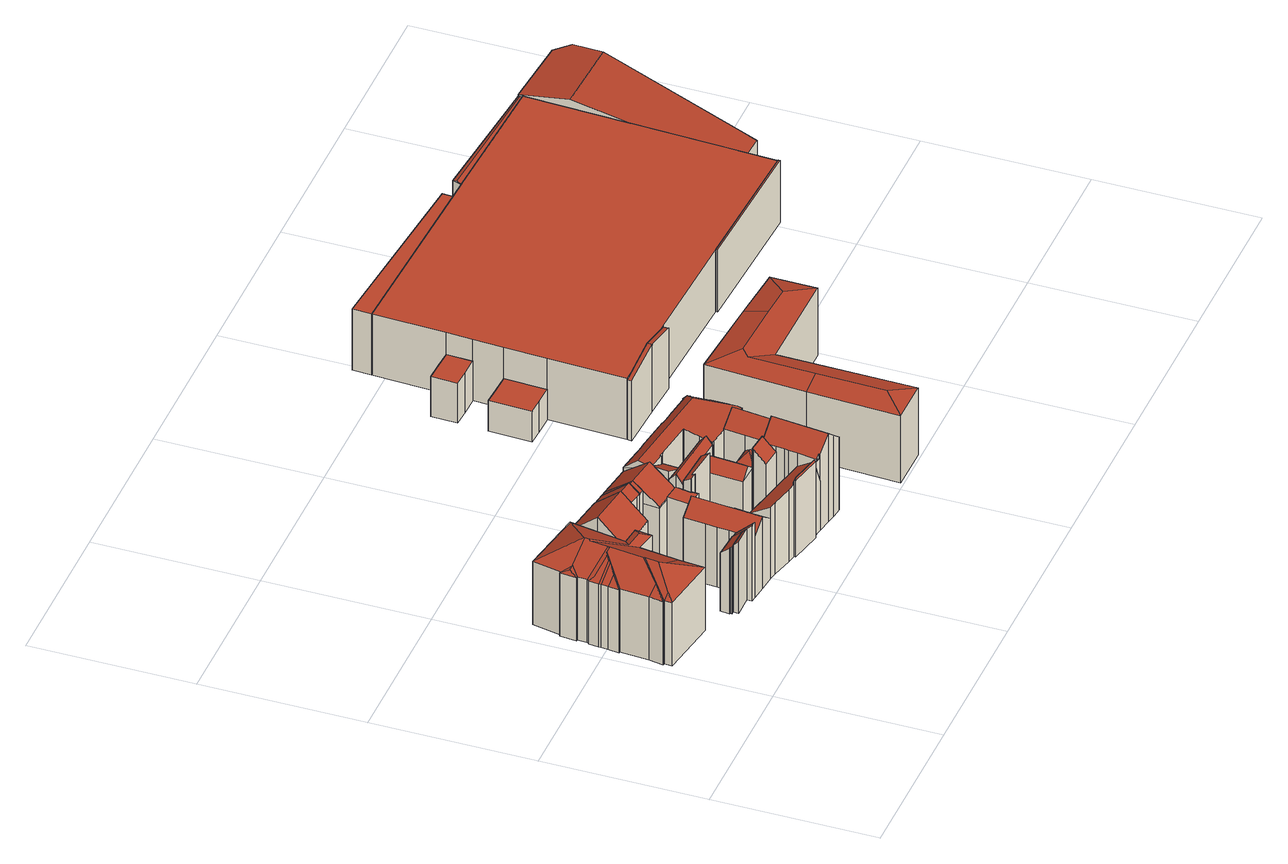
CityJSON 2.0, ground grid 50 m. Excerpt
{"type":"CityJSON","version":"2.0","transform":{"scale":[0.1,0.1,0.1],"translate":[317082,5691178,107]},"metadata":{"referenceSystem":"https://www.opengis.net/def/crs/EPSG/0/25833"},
"CityObjects":{
"building1":{"type":"Building","attributes":{"Dachtyp_tdc":"tdcFreeFormRoof","Gemeindeschluessel":14713000,"Dachneigung":28.35,"QualitaetDacherkennung":6,"Geometrietyp2DReferenz":"3000","function":"31001_9998","roofType":"5000","measuredHeight":27.35},"geometry":[{"type":"MultiSurface","lod":"2","boundaries":[[[0,1,2,3]],[[1,4,5,2]],[[4,6,7,5]],[[6,8,9,7]],[[8,10,11,9]],[[10,12,13,11]],[[12,14,15,13]],[[14,16,17,15]],[[16,18,19,17]],[[18,20,21,19]],[[20,22,23,21]],[[22,24,25,23]],[[24,26,27,25]],[[26,28,29,27]],[[30,26,24]],[[31,32,30,24,22]],[[31,22,20]],[[33,34,35,36,37,32,31,20,18]],[[38,39,40,41,33,18,16]],[[38,16,14]],[[39,38,14,12]],[[40,39,12,10]],[[42,43,41,40,10,8]],[[42,8,6]],[[44,45,43,42,6,4]],[[46,44,4,1]],[[46,1,0]],[[45,44,46,0,47]],[[34,33,41,43,45,47,48]],[[49,50,51,35,34,48,52]],[[49,52,53]],[[54,50,49,53,55]],[[56,54,55,57]],[[58,56,57,59]],[[58,59,60]],[[51,50,54,56,58,60,61]],[[62,36,35,51,61,63]],[[62,63,64]],[[37,36,62,64,28]],[[30,32,37,28,26]],[[29,65,66,67,68,69,70,71,72,73,74,75,3,2,5,7,9,11,13,15,17,19,21,23,25,27]],[[28,64,65,29]],[[64,63,66,65]],[[63,61,67,66]],[[61,60,68,67]],[[60,59,69,68]],[[59,57,70,69]],[[57,55,71,70]],[[55,53,72,71]],[[53,52,73,72]],[[52,48,74,73]],[[48,47,75,74]],[[47,0,3,75]]],"semantics":{"surfaces":[{"type":"WallSurface"},{"type":"RoofSurface"},{"type":"GroundSurface"}],"values":[0,0,0,0,0,0,0,0,0,0,0,0,0,0,1,1,1,1,1,1,1,1,1,1,1,1,1,1,1,1,1,1,1,1,1,1,1,1,1,1,2,0,0,0,0,0,0,0,0,0,0,0,0]}}]},
"building2":{"type":"Building","attributes":{"Gemeindeschluessel":14713000,"Geometrietyp2DReferenz":"3000","function":"31001_9998","roofType":"9999"},"children":["building2-1","building2-2","building2-3"]},
"building2-1":{"type":"BuildingPart","attributes":{"Dachtyp_tdc":"tdcGableRoof","Dachneigung":39.91,"QualitaetDacherkennung":54,"Geometrietyp2DReferenz":"3000","roofType":"3100","measuredHeight":26.57},"parents":["building2"],"geometry":[{"type":"MultiSurface","lod":"2","boundaries":[[[76,77,78,11]],[[77,79,9,78]],[[79,80,81,9]],[[80,82,83,84,81]],[[85,76,11,13,86]],[[87,82,80,79,77]],[[77,76,85,88,89,90,87]],[[11,78,9,81,84,91,92,93,94,13]],[[95,83,82,87]],[[91,84,83,95]],[[88,96,97,89]],[[90,95,87]],[[96,94,93,97]],[[89,97,93,92,90]],[[92,91,95,90]],[[85,86,96,88]],[[86,13,94,96]]],"semantics":{"surfaces":[{"type":"WallSurface"},{"type":"RoofSurface"},{"type":"GroundSurface"},{"type":"ClosureSurface"}],"values":[0,0,0,0,0,1,1,2,0,3,0,0,3,3,3,0,3]}}]},
"building2-2":{"type":"BuildingPart","attributes":{"Dachtyp_tdc":"tdcPolyFlatRoof","Dachneigung":7.93,"QualitaetDacherkennung":60,"Geometrietyp2DReferenz":"3000","roofType":"2100","measuredHeight":7.86},"parents":["building2"],"geometry":[{"type":"MultiSurface","lod":"2","boundaries":[[[97,98,99,93]],[[98,100,101,99]],[[100,102,15,101]],[[102,86,13,15]],[[86,102,100,98,97,96]],[[94,93,99,101,15,13]],[[97,93,94,96]],[[96,94,13,86]]],"semantics":{"surfaces":[{"type":"WallSurface"},{"type":"RoofSurface"},{"type":"GroundSurface"},{"type":"ClosureSurface"}],"values":[0,0,0,0,1,2,3,3]}}]},
"building2-3":{"type":"BuildingPart","attributes":{"Dachtyp_tdc":"tdcGableRoof","Dachneigung":40.5,"QualitaetDacherkennung":72,"Geometrietyp2DReferenz":"3000","roofType":"3100","measuredHeight":26.51},"parents":["building2"],"geometry":[{"type":"MultiSurface","lod":"2","boundaries":[[[103,89,93]],[[83,104,105,84]],[[104,106,107,105]],[[106,108,109,107]],[[108,110,111,109]],[[110,112,113,111]],[[112,114,115,113]],[[114,103,93,115]],[[110,108,106,104,83,95,90,116]],[[116,103,114,112,110]],[[93,92,91,84,105,107,109,111,113,115]],[[90,89,103,116]],[[92,93,97,89,90]],[[83,84,91,95]],[[95,91,92,90]]],"semantics":{"surfaces":[{"type":"WallSurface"},{"type":"RoofSurface"},{"type":"GroundSurface"},{"type":"ClosureSurface"}],"values":[0,0,0,0,0,0,0,0,1,1,2,0,3,3,3]}}]},
"building3":{"type":"Building","attributes":{"Gemeindeschluessel":14713000,"Geometrietyp2DReferenz":"3000","function":"31001_9998","roofType":"9999"},"children":["building3-1","building3-2","building3-3"]},
"building3-1":{"type":"BuildingPart","attributes":{"Dachtyp_tdc":"tdcPolyFlatRoof","Dachneigung":0,"QualitaetDacherkennung":45,"Geometrietyp2DReferenz":"3000","roofType":"1000","measuredHeight":20.59},"parents":["building3"],"geometry":[{"type":"MultiSurface","lod":"2","boundaries":[[[117,118,119,120,121,122]],[[123,124,125,126]],[[124,127,128,125]],[[127,129,130,128]],[[129,131,132,130]],[[131,133,134,132]],[[133,135,136,134]],[[135,117,122,136]],[[135,133,131,129,127,124,123,118,117]],[[122,121,126,125,128,130,132,134,136]],[[126,137,138,119,118,123]],[[126,121,120,137]],[[137,120,119,138]]],"semantics":{"surfaces":[{"type":"WallSurface"},{"type":"RoofSurface"},{"type":"GroundSurface"},{"type":"ClosureSurface"}],"values":[0,0,0,0,0,0,0,0,1,2,0,3,3]}}]},
"building3-2":{"type":"BuildingPart","attributes":{"Dachtyp_tdc":"tdcGableRoof","Dachneigung":38.03,"QualitaetDacherkennung":72,"Geometrietyp2DReferenz":"3000","roofType":"3100","measuredHeight":26.28},"parents":["building3"],"geometry":[{"type":"MultiSurface","lod":"2","boundaries":[[[139,140,141,142,143]],[[140,144,113,141]],[[144,145,146,113]],[[145,147,109,146]],[[147,148,149,109]],[[145,144,140,139,150,151]],[[151,148,147,145]],[[152,142,141,113,146,109,149]],[[150,153,151]],[[143,142,152,154]],[[139,143,154,153,150]],[[153,148,151]],[[149,148,154,152]],[[154,148,153]]],"semantics":{"surfaces":[{"type":"WallSurface"},{"type":"RoofSurface"},{"type":"GroundSurface"},{"type":"ClosureSurface"}],"values":[0,0,0,0,0,1,1,2,0,3,3,0,3,3]}}]},
"building3-3":{"type":"BuildingPart","attributes":{"Dachtyp_tdc":"tdcGableRoof","Dachneigung":38.23,"QualitaetDacherkennung":66,"Geometrietyp2DReferenz":"3000","roofType":"3100","measuredHeight":26.22},"parents":["building3"],"geometry":[{"type":"MultiSurface","lod":"2","boundaries":[[[155,156,157,158]],[[156,159,160,157]],[[159,137,126,160]],[[120,161,162,121]],[[161,143,142,162]],[[148,155,158,149]],[[148,153,163,164]],[[119,138,165,166,163,153,150,167,168]],[[120,119,168,161]],[[161,168,167,139,143]],[[156,166,165,159]],[[155,164,163,166,156]],[[159,165,138,137]],[[148,164,155]],[[158,157,160,126,121,162,142,152,149]],[[121,126,137,120]],[[152,142,143,154]],[[149,152,154,148]],[[139,167,150]],[[143,139,150,153,154]],[[154,153,148]],[[119,120,137,138]]],"semantics":{"surfaces":[{"type":"WallSurface"},{"type":"RoofSurface"},{"type":"GroundSurface"},{"type":"ClosureSurface"}],"values":[0,0,0,0,0,0,1,1,0,0,0,0,0,0,2,3,3,3,0,3,3,3]}}]},
"building4":{"type":"Building","attributes":{"Gemeindeschluessel":14713000,"Geometrietyp2DReferenz":"3000","function":"31001_9998","roofType":"9999"},"children":["building4-1","building4-2","building4-3","building4-4","building4-5","building4-6","building4-7","building4-8"]},
"building4-1":{"type":"BuildingPart","attributes":{"Dachtyp_tdc":"tdcPolyFlatRoof","Dachneigung":43.01,"QualitaetDacherkennung":45,"Geometrietyp2DReferenz":"3000","roofType":"2100","measuredHeight":27.22},"parents":["building4"],"geometry":[{"type":"MultiSurface","lod":"2","boundaries":[[[169,170,171,172]],[[170,173,174,171]],[[173,175,176,174]],[[175,177,178,179,176]],[[175,173,170,169,180,177]],[[179,172,171,174,176]],[[180,178,177]],[[169,172,179,178,180]]],"semantics":{"surfaces":[{"type":"WallSurface"},{"type":"RoofSurface"},{"type":"GroundSurface"},{"type":"ClosureSurface"}],"values":[0,0,0,0,1,2,0,3]}}]},
"building4-2":{"type":"BuildingPart","attributes":{"Dachtyp_tdc":"tdcPolyFlatRoof","Dachneigung":46.91,"QualitaetDacherkennung":57,"Geometrietyp2DReferenz":"3000","roofType":"2100","measuredHeight":24.68},"parents":["building4"],"geometry":[{"type":"MultiSurface","lod":"2","boundaries":[[[181,182,183,184]],[[182,185,186,183]],[[185,182,181,187]],[[188,184,183,186]],[[184,188,187,181]],[[188,186,185,187]]],"semantics":{"surfaces":[{"type":"WallSurface"},{"type":"RoofSurface"},{"type":"GroundSurface"},{"type":"ClosureSurface"}],"values":[0,0,1,2,3,3]}}]},
"building4-3":{"type":"BuildingPart","attributes":{"Dachtyp_tdc":"tdcPolyFlatRoof","Dachneigung":40.54,"QualitaetDacherkennung":40,"Geometrietyp2DReferenz":"3000","roofType":"2100","measuredHeight":23.11},"parents":["building4"],"geometry":[{"type":"MultiSurface","lod":"2","boundaries":[[[189,190,191,186,185]],[[190,192,193,191]],[[192,194,195,193]],[[194,196,197,195]],[[196,198,199,200,197]],[[196,194,192,190,189,201,202,198]],[[200,188,186,191,193,195,197]],[[185,187,201,189]],[[185,186,188,187]],[[202,199,198]],[[188,200,199,202,201,187]]],"semantics":{"surfaces":[{"type":"WallSurface"},{"type":"RoofSurface"},{"type":"GroundSurface"},{"type":"ClosureSurface"}],"values":[0,0,0,0,0,1,2,0,3,0,3]}}]},
"building4-4":{"type":"BuildingPart","attributes":{"Dachtyp_tdc":"tdcFreeFormRoof","Dachneigung":68.78,"QualitaetDacherkennung":13,"Geometrietyp2DReferenz":"3000","roofType":"5000","measuredHeight":27.01},"parents":["building4"],"geometry":[{"type":"MultiSurface","lod":"2","boundaries":[[[203,204,205,206]],[[204,207,208,205]],[[207,209,210,211,208]],[[212,203,206,213]],[[203,214,215,209,216,217]],[[209,207,216]],[[207,204,217,216]],[[204,203,217]],[[203,212,218,219,214]],[[206,205,208,211,220,221,222,213]],[[215,223,210,209]],[[223,220,211,210]],[[224,223,215,214]],[[221,220,223,224]],[[219,224,214]],[[218,222,221,224,219]],[[213,222,218,212]]],"semantics":{"surfaces":[{"type":"WallSurface"},{"type":"RoofSurface"},{"type":"GroundSurface"},{"type":"ClosureSurface"}],"values":[0,0,0,0,1,1,1,1,1,2,0,3,0,3,0,3,3]}}]},
"building4-5":{"type":"BuildingPart","attributes":{"Dachtyp_tdc":"tdcPolyFlatRoof","Dachneigung":44.07,"QualitaetDacherkennung":54,"Geometrietyp2DReferenz":"3000","roofType":"2100","measuredHeight":25.98},"parents":["building4"],"geometry":[{"type":"MultiSurface","lod":"2","boundaries":[[[225,226,227,228,229]],[[226,230,231,227]],[[230,232,181,184,231]],[[199,233,234,200]],[[199,202,232,230,226,225,235,233]],[[234,228,227,231,184,188,200]],[[229,235,225]],[[228,234,233,235,229]],[[202,201,187,181,232]],[[187,188,184,181]],[[199,200,188,187,201,202]]],"semantics":{"surfaces":[{"type":"WallSurface"},{"type":"RoofSurface"},{"type":"GroundSurface"},{"type":"ClosureSurface"}],"values":[0,0,0,0,1,2,0,3,0,3,3]}}]},
"building4-6":{"type":"BuildingPart","attributes":{"Dachtyp_tdc":"tdcPolyFlatRoof","Dachneigung":32.43,"QualitaetDacherkennung":47,"Geometrietyp2DReferenz":"3000","roofType":"2100","measuredHeight":24.75},"parents":["building4"],"geometry":[{"type":"MultiSurface","lod":"2","boundaries":[[[210,236,237,211]],[[236,238,239,237]],[[238,240,241,242,239]],[[243,244,245,246]],[[244,247,248,245]],[[247,249,250,248]],[[251,252,253,249,247,244,243,254,240,238,236,210,223,224,219,255]],[[222,221,220,211,237,239,242,246,245,248,250,256,257,213]],[[219,218,255]],[[223,220,221,224]],[[224,221,222,218,219]],[[211,220,223,210]],[[254,241,240]],[[243,246,242,241,254]],[[256,250,249,253]],[[257,256,253,252]],[[213,257,252,251,212]],[[255,218,212,251]],[[218,222,213,212]]],"semantics":{"surfaces":[{"type":"WallSurface"},{"type":"RoofSurface"},{"type":"GroundSurface"},{"type":"ClosureSurface"}],"values":[0,0,0,0,0,0,1,2,0,3,3,3,0,3,3,3,3,0,3]}}]},
"building4-7":{"type":"BuildingPart","attributes":{"Dachtyp_tdc":"tdcGableRoof","Dachneigung":39.09,"QualitaetDacherkennung":64,"Geometrietyp2DReferenz":"3000","roofType":"3100","measuredHeight":24.59},"parents":["building4"],"geometry":[{"type":"MultiSurface","lod":"2","boundaries":[[[258,259,243,246,260]],[[241,261,262,242]],[[261,229,228,262]],[[263,264,265,234,233]],[[264,266,267,265]],[[266,268,269,267]],[[268,270,271,269]],[[270,272,273,271]],[[272,274,275,273]],[[274,276,277,275]],[[276,278,279,277]],[[278,280,281,279]],[[280,258,260,281]],[[276,274,272,270,268,266,264,263,235,229,261]],[[261,241,254,282,259,258,280,278,276]],[[260,246,242,262,228,234,265,267,269,271,273,275,277,279,281]],[[243,259,282]],[[254,243,282]],[[242,246,243,254,241]],[[263,233,235]],[[233,234,228,229,235]]],"semantics":{"surfaces":[{"type":"WallSurface"},{"type":"RoofSurface"},{"type":"GroundSurface"},{"type":"ClosureSurface"}],"values":[0,0,0,0,0,0,0,0,0,0,0,0,0,1,1,2,0,0,3,0,3]}}]},
"building4-8":{"type":"BuildingPart","attributes":{"Dachtyp_tdc":"tdcGableRoof","Dachneigung":40.48,"QualitaetDacherkennung":66,"Geometrietyp2DReferenz":"3000","roofType":"3100","measuredHeight":30.18},"parents":["building4"],"geometry":[{"type":"MultiSurface","lod":"2","boundaries":[[[283,284,285,250,249]],[[284,286,287,285]],[[286,288,169,172,287]],[[178,289,290,179]],[[289,291,292,290]],[[291,293,294,292]],[[293,295,296,294]],[[295,297,298,296]],[[297,299,300,298]],[[299,301,302,300]],[[301,303,304,302]],[[303,305,251,213,304]],[[303,301,299,297,295,293,291]],[[291,289,178,180,288,286,284,283,306,307,305,303]],[[256,250,285,287,172,179,290,292,294,296,298,300,302,304,213,257]],[[283,249,253,306]],[[249,250,256,253]],[[180,169,288]],[[178,179,172,169,180]],[[307,252,251,305]],[[252,257,213,251]],[[306,253,252,307]],[[253,256,257,252]]],"semantics":{"surfaces":[{"type":"WallSurface"},{"type":"RoofSurface"},{"type":"GroundSurface"},{"type":"ClosureSurface"}],"values":[0,0,0,0,0,0,0,0,0,0,0,0,1,1,2,0,3,0,3,0,3,0,3]}}]},
"building5":{"type":"Building","attributes":{"Dachtyp_tdc":"tdcPolyFlatRoof","Gemeindeschluessel":14713000,"Dachneigung":33.44,"QualitaetDacherkennung":47,"Geometrietyp2DReferenz":"3000","function":"31001_9998","roofType":"2100","measuredHeight":25.01},"geometry":[{"type":"MultiSurface","lod":"2","boundaries":[[[308,309,310,311]],[[309,312,313,310]],[[312,314,315,313]],[[314,316,317,315]],[[316,318,319,317]],[[318,320,321,319]],[[320,322,323,321]],[[322,308,311,323]],[[322,320,318,316,314,312,309,308]],[[311,310,313,315,317,319,321,323]]],"semantics":{"surfaces":[{"type":"WallSurface"},{"type":"RoofSurface"},{"type":"GroundSurface"}],"values":[0,0,0,0,0,0,0,0,1,2]}}]},
"building6":{"type":"Building","attributes":{"Gemeindeschluessel":14713000,"Geometrietyp2DReferenz":"3000","function":"31001_9998","roofType":"9999"},"children":["building6-1","building6-2"]},
"building6-1":{"type":"BuildingPart","attributes":{"Dachtyp_tdc":"tdcFreeFormRoof","Dachneigung":50.94,"QualitaetDacherkennung":8,"Geometrietyp2DReferenz":"3000","roofType":"5000","measuredHeight":24.73},"parents":["building6"],"geometry":[{"type":"MultiSurface","lod":"2","boundaries":[[[324,325,326,327]],[[325,328,329,326]],[[328,330,331,329]],[[330,332,333,331]],[[332,334,335,333]],[[334,336,337,335]],[[336,338,339,337]],[[340,324,327,341,342]],[[336,334,332,330,328,325]],[[325,324,340,343,338,336]],[[327,326,329,331,333,335,337,339,341]],[[342,343,340]],[[341,339,338,343,342]]],"semantics":{"surfaces":[{"type":"WallSurface"},{"type":"RoofSurface"},{"type":"GroundSurface"},{"type":"ClosureSurface"}],"values":[0,0,0,0,0,0,0,0,1,1,2,0,3]}}]},
"building6-2":{"type":"BuildingPart","attributes":{"Dachtyp_tdc":"tdcPolyFlatRoof","Dachneigung":29.09,"QualitaetDacherkennung":59,"Geometrietyp2DReferenz":"3000","roofType":"2100","measuredHeight":24.92},"parents":["building6"],"geometry":[{"type":"MultiSurface","lod":"2","boundaries":[[[344,345,346,347]],[[345,348,349,346]],[[348,350,351,349]],[[350,352,353,351]],[[352,354,355,353]],[[354,342,341,355]],[[356,344,347,339,338]],[[356,343,342,354,352,350,348,345,344]],[[347,346,349,351,353,355,341,339]],[[338,343,356]],[[339,341,342,343,338]]],"semantics":{"surfaces":[{"type":"WallSurface"},{"type":"RoofSurface"},{"type":"GroundSurface"},{"type":"ClosureSurface"}],"values":[0,0,0,0,0,0,0,1,2,0,3]}}]},
"building7":{"type":"Building","attributes":{"Gemeindeschluessel":14713000,"Geometrietyp2DReferenz":"3000","function":"31001_9998","roofType":"9999"},"children":["building7-1","building7-2"]},
"building7-1":{"type":"BuildingPart","attributes":{"Dachtyp_tdc":"tdcFreeFormRoof","Dachneigung":49.79,"QualitaetDacherkennung":5,"Geometrietyp2DReferenz":"3000","roofType":"5000","measuredHeight":22.33},"parents":["building7"],"geometry":[{"type":"MultiSurface","lod":"2","boundaries":[[[357,358,359,360]],[[361,362,363,364]],[[362,357,360,363]],[[361,358,365,366]],[[365,357,367,366]],[[367,357,362]],[[366,367,362,361]],[[357,365,358]],[[360,359,364,363]],[[364,359,358,361]]],"semantics":{"surfaces":[{"type":"WallSurface"},{"type":"RoofSurface"},{"type":"GroundSurface"},{"type":"ClosureSurface"}],"values":[0,0,0,1,1,1,1,0,2,3]}}]},
"building7-2":{"type":"BuildingPart","attributes":{"Dachtyp_tdc":"tdcFreeFormRoof","Dachneigung":37.65,"QualitaetDacherkennung":11,"Geometrietyp2DReferenz":"3000","roofType":"5000","measuredHeight":22.12},"parents":["building7"],"geometry":[{"type":"MultiSurface","lod":"2","boundaries":[[[368,369,370,371]],[[369,372,373,370]],[[372,374,361,364,373]],[[375,376,377,359,358]],[[376,378,379,377]],[[378,368,371,379]],[[369,368,378,380,381]],[[380,382,375,374,372,381]],[[376,382,380,378]],[[375,382,376]],[[369,381,372]],[[371,370,373,364,359,377,379]],[[358,361,374,375]],[[358,359,364,361]]],"semantics":{"surfaces":[{"type":"WallSurface"},{"type":"RoofSurface"},{"type":"GroundSurface"},{"type":"ClosureSurface"}],"values":[0,0,0,0,0,0,1,1,0,0,0,2,0,3]}}]},
"building8":{"type":"Building","attributes":{"Dachtyp_tdc":"tdcFreeFormRoof","Gemeindeschluessel":14713000,"Dachneigung":10.18,"QualitaetDacherkennung":21,"Geometrietyp2DReferenz":"3000","function":"31001_9998","roofType":"5000","measuredHeight":25.21},"geometry":[{"type":"MultiSurface","lod":"2","boundaries":[[[383,384,385,386,387,388,389,390,391,392,393,394,395,396,397,398,399,400]],[[384,401,385]],[[402,388,387]],[[403,404,405]],[[406,407,408,409,410,411,412,413,414,415,416,417,418,419,420,421,422,423,424,425,426,427,428,429,430,431,432,433,434,435,436,437,438,439,440,441,442]],[[443,444,430,429]],[[444,445,431,430]],[[445,404,432,431]],[[404,403,433,432]],[[403,446,434,433]],[[446,447,435,434]],[[447,448,436,435]],[[448,449,437,436]],[[449,450,438,437]],[[450,451,439,438]],[[451,401,440,439]],[[401,384,441,440]],[[384,383,442,441]],[[400,399,407,406]],[[399,398,408,407]],[[398,397,409,408]],[[397,396,410,409]],[[396,395,411,410]],[[395,394,412,411]],[[394,393,413,412]],[[393,392,414,413]],[[392,391,415,414]],[[391,390,416,415]],[[390,389,417,416]],[[389,388,418,417]],[[388,402,419,418]],[[402,452,420,419]],[[452,453,421,420]],[[453,454,422,421]],[[454,455,423,422]],[[455,456,424,423]],[[456,457,425,424]],[[457,458,426,425]],[[458,459,427,426]],[[459,460,428,427]],[[460,443,429,428]],[[383,400,406,442]],[[447,446,403,405,386,385,401,451,450,449,448]],[[405,404,445,444,443,460,459,458,457,456,455,454,453,452,402,387,386]]],"semantics":{"surfaces":[{"type":"RoofSurface"},{"type":"WallSurface"},{"type":"GroundSurface"}],"values":[0,1,1,1,2,1,1,1,1,1,1,1,1,1,1,1,1,1,1,1,1,1,1,1,1,1,1,1,1,1,1,1,1,1,1,1,1,1,1,1,1,1,0,0]}}]},
"building9":{"type":"Building","attributes":{"Dachtyp_tdc":"tdcFreeFormRoof","Gemeindeschluessel":14713000,"Dachneigung":39.98,"QualitaetDacherkennung":70,"Geometrietyp2DReferenz":"3000","function":"31001_9998","roofType":"5000","measuredHeight":27.29},"geometry":[{"type":"MultiSurface","lod":"2","boundaries":[[[461,462,463,464]],[[462,465,466,463]],[[465,467,468,466]],[[467,469,470,468]],[[469,461,464,470]],[[471,472,467,465,462]],[[461,469,472,471]],[[469,467,472]],[[462,461,471]],[[464,463,466,468,470]]],"semantics":{"surfaces":[{"type":"WallSurface"},{"type":"RoofSurface"},{"type":"GroundSurface"}],"values":[0,0,0,0,0,1,1,0,0,2]}}]},
"building10":{"type":"Building","attributes":{"name":"Höfe am Brühl","Dachtyp_tdc":"tdcPolyFlatRoof","Gemeindeschluessel":14713000,"Dachneigung":0,"QualitaetDacherkennung":80,"Geometrietyp2DReferenz":"3000","function":"31001_2052","roofType":"1000","measuredHeight":10.44},"geometry":[{"type":"MultiSurface","lod":"2","boundaries":[[[473,474,475,476]],[[474,477,478,475]],[[477,479,480,478]],[[479,481,482,480]],[[481,483,484,482]],[[483,473,476,484]],[[483,481,479,477,474,473]],[[476,475,478,480,482,484]]],"semantics":{"surfaces":[{"type":"WallSurface"},{"type":"RoofSurface"},{"type":"GroundSurface"}],"values":[0,0,0,0,0,0,1,2]}}]},
"building11":{"type":"Building","attributes":{"name":"Höfe am Brühl","Gemeindeschluessel":14713000,"Dachtyp_tdc":"tdcPolyFlatRoof","Dachneigung":0,"QualitaetDacherkennung":81,"Geometrietyp2DReferenz":"3000","function":"31001_2052","roofType":"1000","measuredHeight":13.69},"geometry":[{"type":"MultiSurface","lod":"2","boundaries":[[[485,486,487,488]],[[486,489,490,487]],[[489,491,492,490]],[[491,493,494,492]],[[493,495,496,494]],[[495,485,488,496]],[[495,493,491,489,486,485]],[[488,487,490,492,494,496]]],"semantics":{"surfaces":[{"type":"WallSurface"},{"type":"RoofSurface"},{"type":"GroundSurface"}],"values":[0,0,0,0,0,0,1,2]}}]},
"building12":{"type":"Building","attributes":{"Dachtyp_tdc":"tdcFreeFormRoof","Gemeindeschluessel":14713000,"Dachneigung":16.05,"QualitaetDacherkennung":6,"Geometrietyp2DReferenz":"3000","function":"31001_9998","roofType":"5000","measuredHeight":25.59},"geometry":[{"type":"MultiSurface","lod":"2","boundaries":[[[497,498,499,500]],[[498,501,502,499]],[[501,503,504,502]],[[503,505,506,504]],[[505,507,508,506]],[[507,509,510,508]],[[509,511,512,510]],[[511,497,500,512]],[[513,514,511,509]],[[513,509,507]],[[515,514,513,507,505]],[[516,517,518,515,505,503]],[[516,503,501]],[[517,516,501,498]],[[518,517,498,497]],[[514,515,518,497,511]],[[500,499,502,504,506,508,510,512]]],"semantics":{"surfaces":[{"type":"WallSurface"},{"type":"RoofSurface"},{"type":"GroundSurface"}],"values":[0,0,0,0,0,0,0,0,1,1,1,1,1,1,1,1,2]}}]},
"building13":{"type":"Building","attributes":{"name":"Höfe am Brühl","Gemeindeschluessel":14713000,"Geometrietyp2DReferenz":"3000","function":"31001_2052","roofType":"9999"},"children":["building13-1","building13-2","building13-3","building13-4","building13-5","building13-6"]},
"building13-1":{"type":"BuildingPart","attributes":{"Dachtyp_tdc":"tdcFreeFormRoof","Dachneigung":19.92,"QualitaetDacherkennung":12,"Geometrietyp2DReferenz":"3000","roofType":"5000","measuredHeight":21.33},"parents":["building13"],"geometry":[{"type":"MultiSurface","lod":"2","boundaries":[[[519,520,521,522]],[[520,523,524,521]],[[523,525,526,524]],[[527,525,523]],[[528,527,523,520]],[[528,520,519]],[[527,528,519,525]],[[522,521,524,526]],[[522,526,525,519]]],"semantics":{"surfaces":[{"type":"WallSurface"},{"type":"RoofSurface"},{"type":"GroundSurface"},{"type":"ClosureSurface"}],"values":[0,0,0,1,1,0,1,2,3]}}]},
"building13-2":{"type":"BuildingPart","attributes":{"Dachtyp_tdc":"tdcFreeFormRoof","Dachneigung":10.02,"QualitaetDacherkennung":10,"Geometrietyp2DReferenz":"3000","roofType":"5000","measuredHeight":24.13},"parents":["building13"],"geometry":[{"type":"MultiSurface","lod":"2","boundaries":[[[529,530,531,524,523]],[[530,532,533,531]],[[532,534,535,533]],[[534,536,537,535]],[[538,532,530,529,539]],[[534,538,539,540,536]],[[534,532,538]],[[524,531,533,535,537,526]],[[523,525,541,542,529]],[[523,524,526,525]],[[526,537,536,542,541,525]],[[539,529,542,540]],[[540,542,536]]],"semantics":{"surfaces":[{"type":"WallSurface"},{"type":"RoofSurface"},{"type":"GroundSurface"},{"type":"ClosureSurface"}],"values":[0,0,0,0,1,1,0,2,0,3,3,0,3]}}]},
"building13-3":{"type":"BuildingPart","attributes":{"Dachtyp_tdc":"tdcPolyFlatRoof","Dachneigung":0,"QualitaetDacherkennung":40,"Geometrietyp2DReferenz":"3000","roofType":"1000","measuredHeight":21.31},"parents":["building13"],"geometry":[{"type":"MultiSurface","lod":"2","boundaries":[[[543,544,545,546,547]],[[544,548,549,545]],[[548,550,551,552,549]],[[550,548,544,543]],[[546,545,549,552]],[[547,551,550,543]],[[547,546,552,551]]],"semantics":{"surfaces":[{"type":"WallSurface"},{"type":"RoofSurface"},{"type":"GroundSurface"},{"type":"ClosureSurface"}],"values":[0,0,0,1,2,0,3]}}]},
"building13-4":{"type":"BuildingPart","attributes":{"Dachtyp_tdc":"tdcPolyFlatRoof","Dachneigung":0,"QualitaetDacherkennung":45,"Geometrietyp2DReferenz":"3000","roofType":"1000","measuredHeight":21},"parents":["building13"],"geometry":[{"type":"MultiSurface","lod":"2","boundaries":[[[553,554,555,556]],[[554,557,558,555]],[[557,559,560,558]],[[559,557,554,553]],[[556,555,558,560]],[[556,560,559,553]]],"semantics":{"surfaces":[{"type":"WallSurface"},{"type":"RoofSurface"},{"type":"GroundSurface"},{"type":"ClosureSurface"}],"values":[0,0,0,1,2,3]}}]},
"building13-5":{"type":"BuildingPart","attributes":{"Dachtyp_tdc":"tdcPolyFlatRoof","Dachneigung":0,"QualitaetDacherkennung":20,"Geometrietyp2DReferenz":"3000","roofType":"1000","measuredHeight":21.09},"parents":["building13"],"geometry":[{"type":"MultiSurface","lod":"2","boundaries":[[[561,547,546,537,536]],[[551,562,563,564,552]],[[565,566,567,568,569]],[[566,570,571,567]],[[570,572,573,571]],[[572,574,575,573]],[[574,576,553,556,575]],[[577,578,519,522,560,559]],[[541,578,577,576,574,572,570,566,565,579,580,581,562,551,547,561,540,542]],[[537,546,552,564,582,568,567,571,573,575,556,560,522,526]],[[552,546,547,551]],[[569,579,565]],[[581,563,562]],[[582,564,563,581,580]],[[568,582,580,579,569]],[[559,553,576,577]],[[559,560,556,553]],[[525,519,578,541]],[[525,526,522,519]],[[536,540,561]],[[526,525,541,542,536,537]],[[536,542,540]]],"semantics":{"surfaces":[{"type":"WallSurface"},{"type":"RoofSurface"},{"type":"GroundSurface"},{"type":"ClosureSurface"}],"values":[0,0,0,0,0,0,0,0,1,2,3,0,0,3,3,0,3,0,3,0,3,3]}}]},
"building13-6":{"type":"BuildingPart","attributes":{"Dachtyp_tdc":"tdcGableRoof","Dachneigung":10.06,"QualitaetDacherkennung":12,"Geometrietyp2DReferenz":"3000","roofType":"3100","measuredHeight":23.15},"parents":["building13"],"geometry":[{"type":"MultiSurface","lod":"2","boundaries":[[[563,583,584,564]],[[583,585,586,584]],[[585,587,588,586]],[[587,569,568,588]],[[585,583,563,581,589]],[[589,579,569,587,585]],[[582,564,584,586,588,568]],[[581,580,589]],[[563,564,582,580,581]],[[580,579,589]],[[568,569,579,580,582]]],"semantics":{"surfaces":[{"type":"WallSurface"},{"type":"RoofSurface"},{"type":"GroundSurface"},{"type":"ClosureSurface"}],"values":[0,0,0,0,1,1,2,0,3,0,3]}}]}
},
"vertices":[
[29,585,238],[32,636,238],[32,636,21],[29,585,21],[39,635,238],[39,635,21],[56,724,238],[56,724,21],[259,689,238],[259,689,21],[230,517,238],[230,517,21],[288,511,238],[288,511,21],[282,461,238],[282,461,21],[281,458,238],[281,458,21],[217,470,238],[217,470,21],[202,351,238],[202,351,21],[196,271,238],[196,271,21],[13,300,238],[13,300,21],[14,322,238],[14,322,21],[15,325,238],[15,325,21],[38,320,251],[127,359,279],[113,377,287],[132,584,291],[127,531,290],[125,524,291],[115,423,289],[119,419,287],[279,461,239],[259,488,252],[203,496,251],[137,588,294],[139,604,294],[139,602,294],[60,609,251],[62,611,252],[40,610,251],[33,585,238],[31,555,238],[41,539,246],[102,523,280],[111,528,283],[29,550,238],[27,549,238],[91,514,274],[24,519,238],[84,508,271],[23,511,238],[58,487,257],[22,490,238],[18,456,238],[22,456,238],[53,363,258],[16,368,238],[9,324,238],[9,324,21],[16,368,21],[22,456,21],[18,456,21],[22,490,21],[23,511,21],[24,519,21],[27,549,21],[29,550,21],[31,555,21],[33,585,21],
[230,517,212],[245,604,286],[245,604,21],[259,689,211],[301,683,212],[301,683,21],[392,668,215],[392,668,214],[392,668,21],[288,511,214],[288,511,92],[379,586,286],[366,503,216],[374,552,257],[379,585,285],[379,586,21],[379,585,21],[374,552,21],[366,503,21],[379,586,284],[366,503,91],[374,552,84],
[366,499,92],[366,499,21],[358,449,99],[358,449,21],[282,461,99],
[374,552,260],[431,662,214],[431,662,21],[431,660,215],[431,660,21],[432,661,214],[432,661,21],[422,578,286],[422,578,21],[418,546,260],[418,546,21],[403,548,260],[403,548,21],[379,585,286],
[463,415,227],[472,486,227],[472,486,221],[472,486,216],[472,486,21],[463,415,21],[523,480,227],[519,456,227],[519,456,21],[523,480,21],[514,431,227],[514,431,21],[517,431,227],[517,431,21],[517,430,227],[517,430,21],[517,427,227],[517,427,21],[516,410,227],[516,410,21],[523,480,216],[523,480,222],
[435,543,259],[418,545,259],[418,545,21],[435,543,21],[435,543,216],[418,546,261],[421,575,284],[421,575,21],[432,661,216],[446,659,216],[446,659,21],[436,550,265],[438,573,284],[438,573,21],[438,573,283],[438,573,216],
[551,643,216],[533,551,216],[533,551,21],[551,643,21],[523,481,216],[523,481,21],[430,492,216],[430,492,21],[535,560,283],[551,643,217],[523,481,223],[533,551,276],[435,543,260],[430,492,221],
[756,272,236],[694,278,236],[694,278,4],[756,272,4],[699,317,272],[699,317,4],[699,321,276],[699,321,4],[761,315,276],[761,315,255],[761,315,4],[758,293,255],
[386,221,248],[320,220,251],[320,220,4],[386,221,4],[321,236,234],[321,236,4],[387,234,234],[387,234,4],
[321,236,235],[313,236,235],[313,236,4],[315,243,229],[315,243,4],[311,243,228],[311,243,4],[313,271,204],[313,271,4],[388,264,209],[388,264,206],[388,264,4],[387,234,235],[387,243,227],
[716,147,266],[716,141,266],[716,141,4],[716,147,4],[615,162,266],[615,162,4],[616,168,266],[616,168,251],[616,168,4],[752,142,173],[752,142,4],[719,150,258],[617,171,258],[619,164,274],[713,145,274],[752,143,173],[722,149,250],[617,171,4],[719,150,4],[752,143,4],[617,171,249],[719,150,250],
[403,203,264],[387,205,263],[387,205,4],[403,203,4],[403,203,210],[386,205,263],[386,205,4],[386,221,249],[408,262,206],[408,262,4],[408,258,210],
[590,173,250],[590,173,4],[524,188,249],[524,188,4],[500,193,249],[500,193,210],[500,193,4],[510,302,179],[507,268,201],[507,268,4],[510,302,4],[506,258,207],[506,258,4],[748,208,210],[748,208,4],[752,142,251],[752,146,249],[741,148,249],[505,254,210],[752,143,250],[741,148,4],[752,146,4],
[514,342,208],[510,302,209],[514,342,4],[451,198,250],[451,198,4],[408,262,210],[410,281,210],[410,281,4],[412,317,210],[412,317,4],[415,352,210],[415,352,4],[421,419,210],[421,419,4],[424,419,212],[424,419,4],[463,415,244],[463,415,4],[470,415,250],[470,415,4],[516,410,212],[516,410,4],[519,410,209],[519,410,4],[510,302,210],
[748,208,255],[751,234,255],[751,234,4],[753,246,255],[753,246,4],[756,272,255],[767,315,261],[767,315,4],[819,310,306],[819,310,4],[878,305,254],[878,305,4],[870,231,254],[870,231,4],[866,201,254],[866,201,4],[857,126,255],[857,126,4],[824,129,283],[824,129,4],[798,134,306],[798,134,4],[752,142,265],[741,148,255],[752,146,265],
[643,449,257],[642,424,273],[642,424,24],[643,449,24],[540,437,269],[540,437,24],[539,429,274],[539,429,24],[517,430,274],[517,430,24],[517,431,274],[517,431,24],[514,431,274],[514,431,24],[519,456,257],[519,456,24],
[722,483,243],[720,464,267],[720,464,23],[722,483,23],[718,447,246],[718,447,23],[717,444,243],[717,444,23],[643,449,243],[643,449,23],[519,456,243],[519,456,23],[522,478,271],[522,478,23],[526,501,243],[526,501,23],[604,494,243],[604,494,23],[604,494,229],[579,496,243],
[533,551,271],[536,550,270],[536,550,23],[533,551,23],[537,555,269],[537,555,23],[592,547,238],[592,547,23],[592,550,238],[592,550,23],[606,548,230],[606,548,23],[526,501,273],
[767,315,204],[706,320,204],[706,320,13],[767,315,13],[711,372,204],[773,369,204],[773,369,13],[711,372,13],[708,320,206],[735,344,236],[743,343,236],
[642,424,205],[643,449,205],[643,449,13],[642,424,13],[717,444,205],[717,444,13],[711,372,205],[706,320,205],[699,321,205],[699,321,13],[635,323,205],[635,323,13],[671,322,233],[680,446,234],[699,321,211],
[891,422,251],[892,422,251],[894,438,253],[859,555,274],[542,596,274],[533,551,266],[536,550,266],[537,555,266],[592,547,266],[592,550,267],[606,548,267],[724,533,267],[728,532,267],[722,483,258],[718,447,251],[717,444,251],[726,443,251],[781,435,250],[896,465,251],[551,643,230],[914,583,235],[902,600,229],[909,589,238],[781,435,22],[726,443,22],[717,444,22],[718,447,22],[722,483,22],[728,532,22],[724,533,22],[606,548,22],[592,550,22],[592,547,22],[537,555,22],[536,550,22],[533,551,22],[551,643,22],[624,633,22],[624,632,22],[660,627,22],[660,630,22],[777,614,22],[777,610,22],[813,605,22],[813,606,22],[887,596,22],[887,594,22],[893,594,22],[896,595,22],[902,600,22],[914,583,22],[907,578,22],[903,531,22],[905,531,22],[910,521,22],[906,473,22],[899,465,22],[896,465,22],[892,422,22],[891,422,22],[887,594,236],[893,594,236],[896,595,234],[907,578,239],[903,531,244],[905,531,242],[910,521,239],[906,473,244],[899,465,249],[624,633,231],[624,632,232],[660,627,232],[660,630,229],[777,614,231],[777,610,234],[813,605,234],[813,606,233],[887,596,234],
[878,305,245],[767,315,255],[767,315,24],[878,305,24],[773,369,255],[773,369,24],[781,435,255],[781,435,24],[891,422,246],[891,422,24],[816,311,297],[830,429,297],
[830,1014,126],[835,1144,126],[835,1144,21],[830,1014,21],[887,1141,126],[887,1141,21],[944,1139,126],[944,1139,21],[939,1010,126],[939,1010,21],[879,1012,126],[879,1012,21],
[952,1310,158],[948,1231,158],[948,1231,21],[952,1310,21],[891,1233,158],[891,1233,21],[839,1235,158],[839,1235,21],[842,1315,158],[842,1315,21],[896,1313,158],[896,1313,21],
[1035,588,255],[1301,571,255],[1301,571,23],[1035,588,23],[1470,557,255],[1470,557,23],[1469,416,255],[1469,416,23],[1146,419,255],[1146,419,23],[1142,0,255],[1142,0,23],[1006,1,255],[1006,1,23],[1018,281,255],[1018,281,23],[1076,68,274],[1081,278,273],[1088,478,272],[1396,490,276],[1296,495,277],[1112,501,278],
[1599,1506,229],[1608,1536,229],[1608,1536,22],[1599,1506,22],[2030,1501,229],[2030,1501,22],[2030,1488,229],[2030,1488,22],[2024,1495,232],[1604,1521,235],
[2030,1501,235],[2248,1483,237],[2248,1483,22],[2282,1437,245],[2282,1437,22],[2136,842,175],[2136,842,22],[2004,848,175],[2004,848,22],[2257,1337,263],[2024,1347,263],[2017,1175,233],[2030,1488,233],[2029,1474,233],
[1999,730,235],[1999,724,235],[1999,724,22],[1999,730,22],[1999,730,233],[1560,743,235],[1560,743,22],[1560,748,235],[1560,748,233],[1560,748,22],
[960,1531,232],[963,1590,232],[963,1590,22],[960,1531,22],[1539,1541,232],[1539,1541,22],[1538,1508,232],[1538,1508,22],
[2004,848,233],[1188,763,233],[1188,763,229],[1188,763,22],[930,773,233],[939,1010,233],[939,1010,22],[930,773,22],[930,773,228],[944,1139,233],[944,1139,22],[948,1231,233],[948,1231,22],[952,1310,233],[952,1310,22],[960,1531,233],[1538,1508,233],[1599,1506,233],[958,772,233],[1074,768,233],[1172,764,233],[1074,768,22],
[1188,748,229],[1188,748,22],[1074,753,253],[1074,753,22],[929,759,228],[929,759,22],[1074,768,253]
]}
